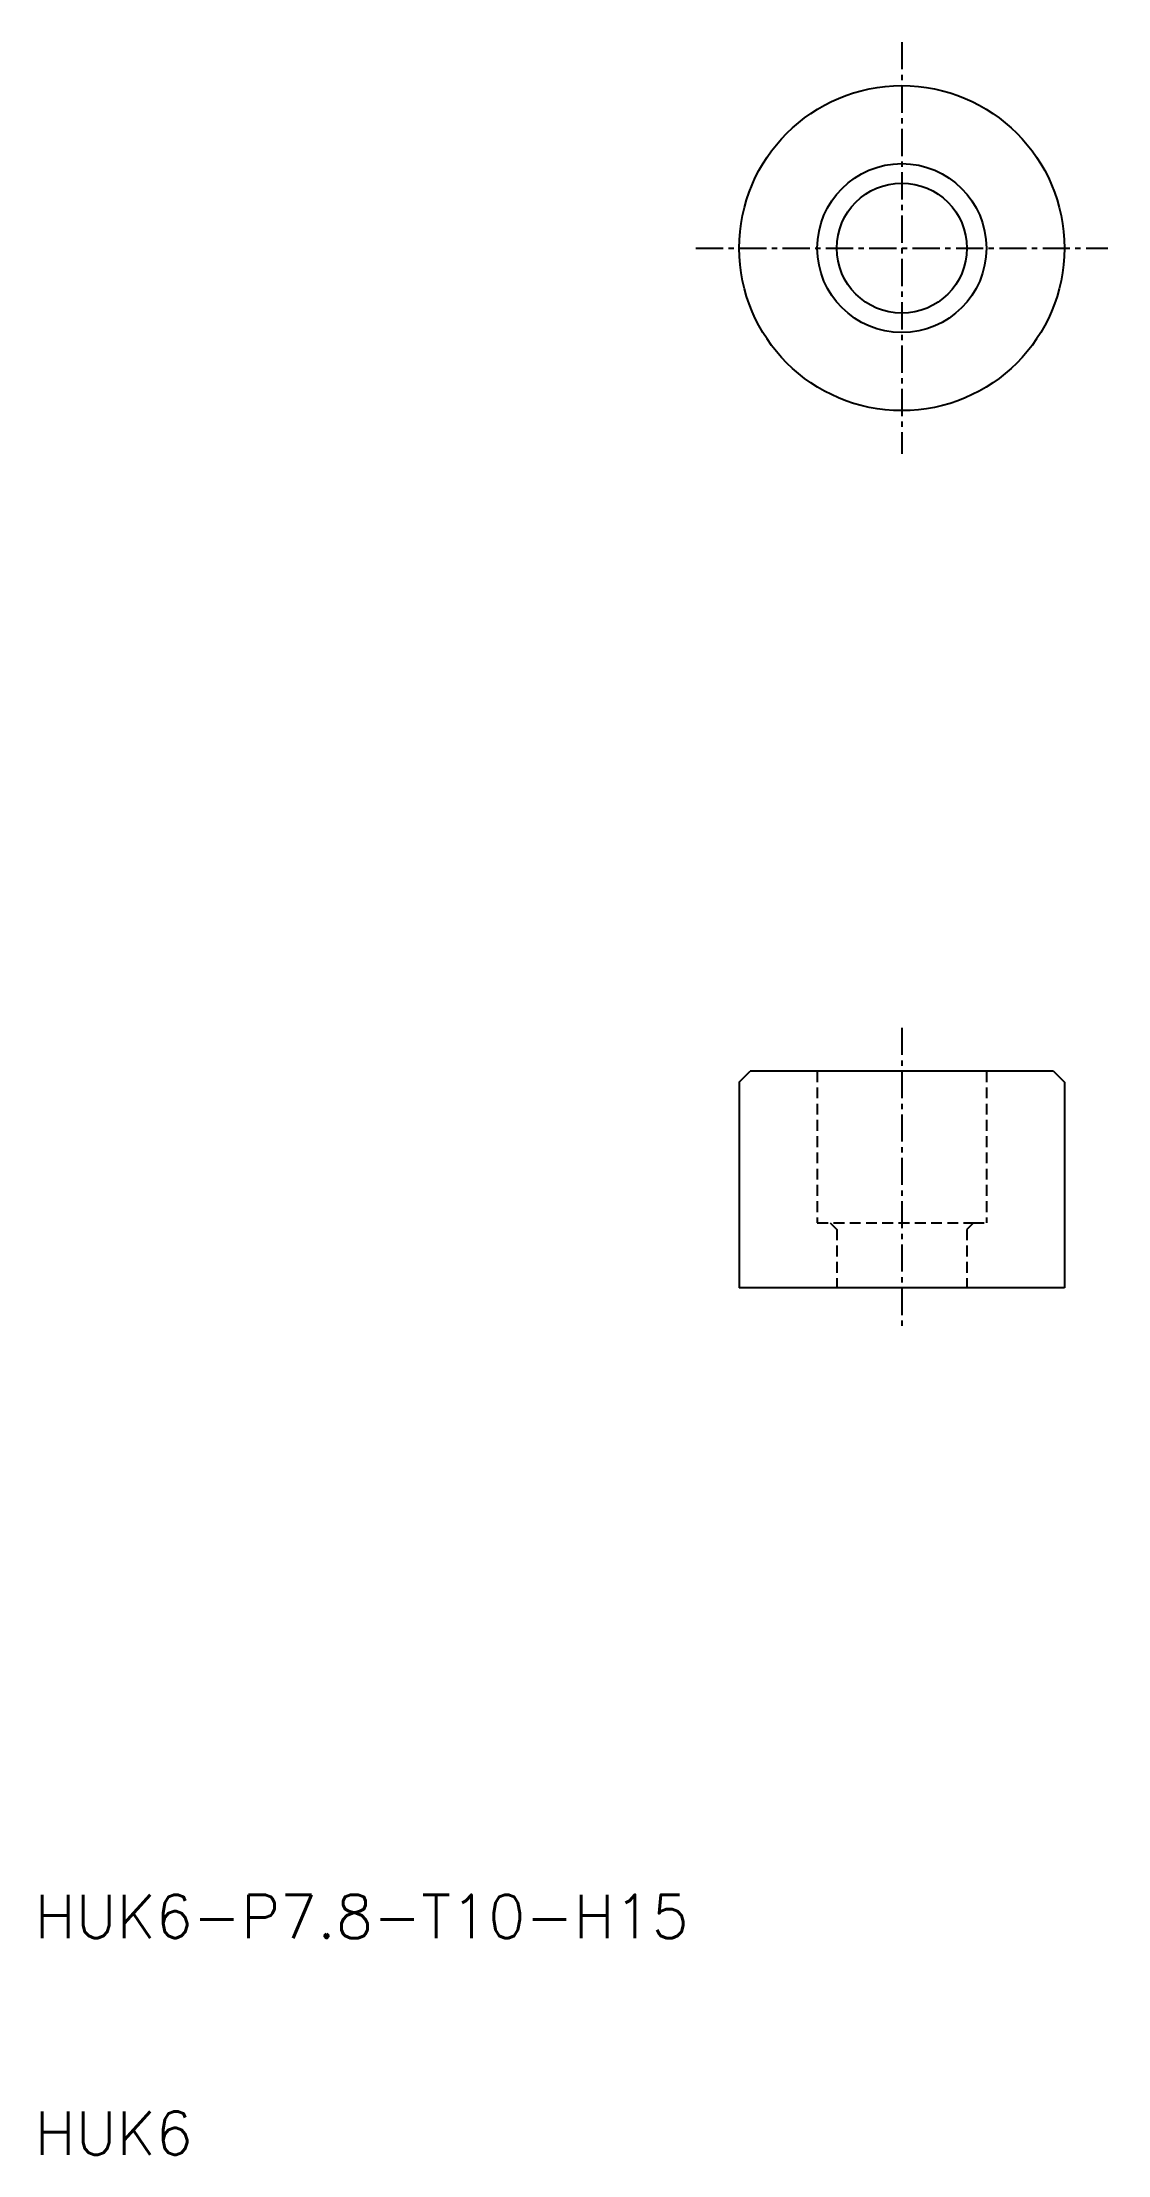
# Model space of a CAD drawing. Extents: x 10.3 to 59.5, y 10 to 107.5.
import ezdxf

# ---------------------------------------------------------------- set-up
doc = ezdxf.new("R2010")
doc.units = 0
doc.linetypes.add('CENTER', pattern=[2, 1.25, -0.25, 0.25, -0.25])
doc.linetypes.add('DASHED', pattern=[0.75, 0.5, -0.25])
doc.layers.get('0').update_dxf_attribs({"linetype": 'CONTINUOUS'})
doc.layers.add('CENTER', color=1, linetype='CENTER')
doc.styles.get("Standard").update_dxf_attribs({"font": 'txt.shx'})

msp = doc.modelspace()

# ---------------------------------------------------------------- linework, layer by layer
at = {"color": 7, "linetype": 'CONTINUOUS'}
for p, q in [((42.5, 59.5), (43, 60)), ((42.5, 59.5), (42.5, 50)), ((57, 60), (43, 60)), ((57, 60), (43.5, 60)), ((57, 60), (57.5, 59.5)), ((57, 60), (57.5, 59.5)), ((57.5, 59.5), (57.5, 50)), ((57.5, 50), (42.5, 50))]:
    msp.add_line(p, q, dxfattribs=at)
at = {"color": 3, "linetype": 'DASHED'}
for p, q in [((46.1, 60), (46.1, 53)), ((53.9, 60), (53.9, 53)), ((46.1, 53), (53.3, 53)), ((46.7, 53), (47, 52.7)), ((47, 52.7), (47, 50)), ((53.3, 53), (53, 52.7)), ((53, 52.7), (53, 50)), ((53.3, 53), (53.9, 53))]:
    msp.add_line(p, q, dxfattribs=at)
at = {"color": 7, "linetype": 'CONTINUOUS'}
for radius in [7.5, 3.9, 3]:
    msp.add_circle((50, 97.982), radius, dxfattribs=at)
at = {"layer": 'CENTER', "color": 1, "linetype": 'CENTER'}
for p, q in [((50, 107.482), (50, 88.482)), ((40.5, 97.982), (59.5, 97.982)), ((50, 62), (50, 48))]:
    msp.add_line(p, q, dxfattribs=at)

# ---------------------------------------------------------------- texts
at = {"color": 7, "linetype": 'CONTINUOUS'}
for s, p in [('HUK6-P7.8-T10-H15 ', (10, 20)), ('HUK6', (10, 10))]:
    msp.add_text(s, height=2, dxfattribs=at).set_placement(p)

doc.saveas('drawing.dxf')
